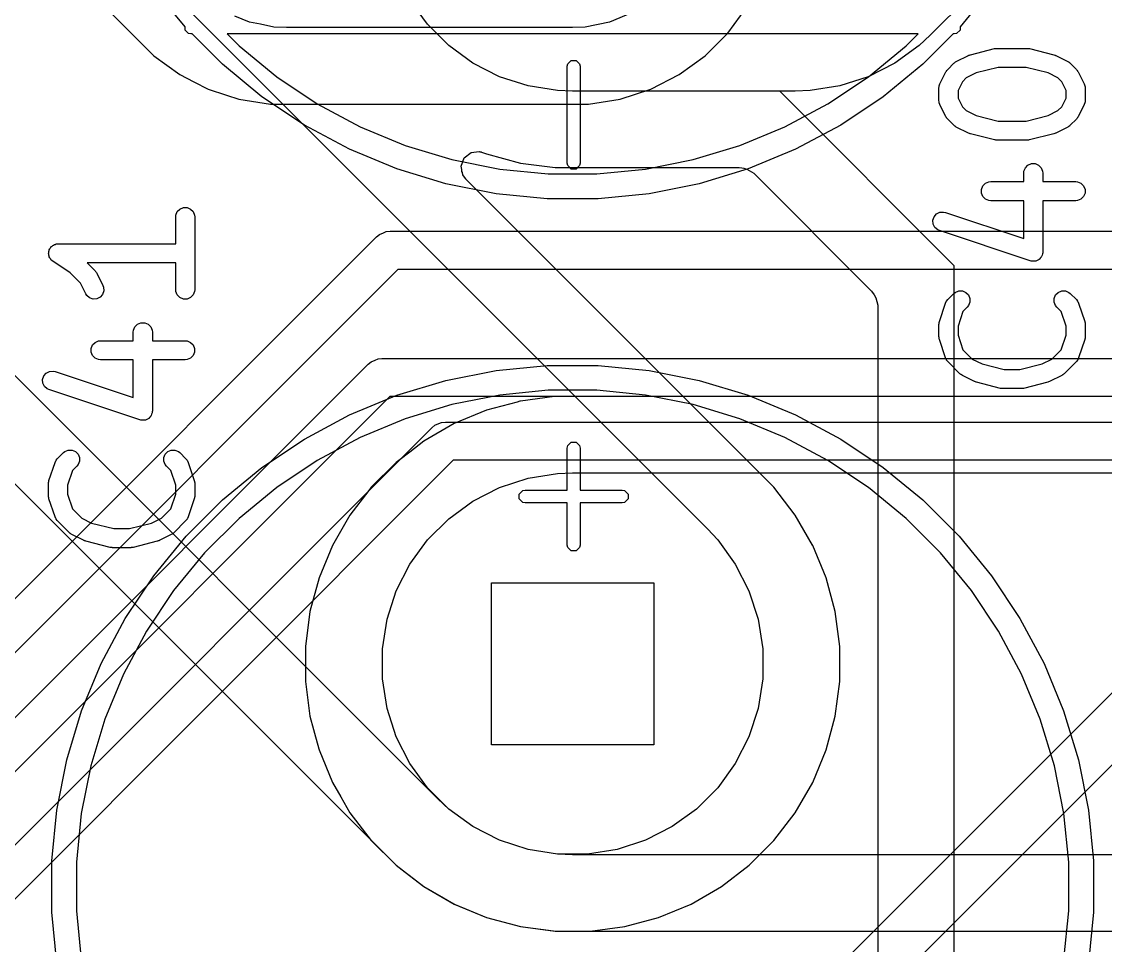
# Model space of a CAD drawing. Header units: inches. Extents: x 1.3 to 5.24, y -7.03 to -1.12.
# Drawn here: x 2.7035 to 3.0389, y -4.4079 to -4.1222 of the extents above; entities that cross this region are included whole.
import ezdxf

# ---------------------------------------------------------------- set-up
doc = ezdxf.new("R2010")
doc.units = ezdxf.units.IN
doc.header["$MEASUREMENT"] = 0
for name, color, linetype, true_color in [('B.Cu', 153, 'CONTINUOUS', 0x4d7fc4), ('B.Mask', 4, 'CONTINUOUS', 0x02ffee), ('F.Cu', 13, 'CONTINUOUS', 0xc83434), ('F.Mask', 201, 'CONTINUOUS', 0xd864ff), ('F.Silkscreen', 41, 'CONTINUOUS', 0xf2eda1), ('In1.Cu', 91, 'CONTINUOUS', 0x7fc87f), ('In2.Cu', 33, 'CONTINUOUS', 0xce7d2c)]:
    doc.layers.add(name, color=color, linetype=linetype, true_color=true_color)

msp = doc.modelspace()

# ---------------------------------------------------------------- linework, layer by layer
at = {"layer": 'B.Cu', "linetype": 'CONTINUOUS'}
for p, q in [((2.66847, -4.0568), (2.74438, -4.13271)), ((2.92208, -4.1257), (2.92791, -4.11767)), ((2.774, -4.12232), (2.7695, -4.12046)), ((2.89257, -4.11937), (2.88544, -4.12232)), ((2.77737, -4.12299), (2.774, -4.12232)), ((2.78157, -4.12383), (2.77737, -4.12299)), ((2.78543, -4.12402), (2.78157, -4.12383)), ((2.87402, -4.12402), (2.78543, -4.12402)), ((2.87787, -4.12383), (2.87402, -4.12402)), ((2.88544, -4.12232), (2.87787, -4.12383)), ((2.91507, -4.13271), (2.92208, -4.1257)), ((2.74438, -4.13271), (2.75241, -4.13854)), ((2.90704, -4.13854), (2.91507, -4.13271)), ((2.75241, -4.13854), (2.75674, -4.14075)), ((2.8982, -4.14304), (2.90704, -4.13854)), ((2.75674, -4.14075), (2.76124, -4.14304)), ((2.76124, -4.14304), (2.76125, -4.14304)), ((2.76125, -4.14304), (2.76687, -4.14487)), ((2.76687, -4.14487), (2.76687, -4.14487)), ((2.76687, -4.14487), (2.77068, -4.14611)), ((2.88877, -4.14611), (2.8982, -4.14304)), ((2.77068, -4.14611), (2.78047, -4.14766)), ((2.78047, -4.14766), (2.78047, -4.14766)), ((2.78047, -4.14766), (2.87897, -4.14766)), ((2.87897, -4.14766), (2.88877, -4.14611)), ((2.87897, -4.14766), (2.87897, -4.14766)), ((2.86843, -4.23819), (2.85785, -4.23958)), ((2.86851, -4.23818), (2.86843, -4.23819)), ((2.8686, -4.23817), (2.86851, -4.23818)), ((3.23377, -4.23817), (2.8686, -4.23817)), ((2.8686, -4.23817), (2.8686, -4.23817)), ((2.8686, -4.23817), (2.8686, -4.23817)), ((2.84738, -4.24239), (2.83736, -4.24654)), ((2.85687, -4.23985), (2.84738, -4.24239)), ((2.84738, -4.24239), (2.84738, -4.24239)), ((2.85771, -4.23962), (2.85687, -4.23985)), ((2.85687, -4.23985), (2.85687, -4.23985)), ((2.85778, -4.2396), (2.85771, -4.23962)), ((2.85785, -4.23958), (2.85778, -4.2396)), ((2.85785, -4.23958), (2.85785, -4.23958)), ((2.83736, -4.24654), (2.82797, -4.25196)), ((2.83736, -4.24654), (2.83736, -4.24654)), ((2.82797, -4.25196), (2.82359, -4.25532)), ((2.82797, -4.25196), (2.82797, -4.25196)), ((2.82359, -4.25532), (2.82019, -4.25793)), ((2.81937, -4.25856), (2.81171, -4.26622)), ((2.82019, -4.25793), (2.81937, -4.25856)), ((2.81937, -4.25856), (2.81937, -4.25856)), ((2.81937, -4.25856), (2.81937, -4.25856)), ((2.86023, -4.26344), (2.86938, -4.26199)), ((2.86938, -4.26199), (2.87402, -4.26181)), ((2.87402, -4.26181), (3.22835, -4.26181)), ((2.85142, -4.26631), (2.86023, -4.26344)), ((2.81091, -4.26727), (2.80511, -4.27482)), ((2.81171, -4.26622), (2.81091, -4.26727)), ((2.81171, -4.26622), (2.81171, -4.26622)), ((2.81171, -4.26622), (2.81171, -4.26622)), ((2.81171, -4.26622), (2.81171, -4.26622)), ((2.84316, -4.27051), (2.85142, -4.26631)), ((2.83566, -4.27596), (2.84316, -4.27051)), ((2.80511, -4.27482), (2.79969, -4.28421)), ((2.80511, -4.27482), (2.80511, -4.27482)), ((2.82911, -4.28251), (2.83566, -4.27596)), ((2.82366, -4.29001), (2.82911, -4.28251)), ((2.79969, -4.28421), (2.79554, -4.29423)), ((2.79969, -4.28421), (2.79969, -4.28421)), ((2.81946, -4.29827), (2.82366, -4.29001)), ((2.79554, -4.29423), (2.79273, -4.3047)), ((2.79554, -4.29423), (2.79554, -4.29423)), ((2.81659, -4.30708), (2.81946, -4.29827)), ((2.79273, -4.3047), (2.79132, -4.31545)), ((2.79273, -4.3047), (2.79273, -4.3047)), ((2.79273, -4.3047), (2.79273, -4.3047)), ((2.81514, -4.31623), (2.81659, -4.30708)), ((2.79132, -4.31545), (2.79132, -4.31545)), ((2.79132, -4.31545), (2.79132, -4.32629)), ((2.81514, -4.3255), (2.81514, -4.31623)), ((2.79132, -4.32629), (2.79132, -4.32629)), ((2.79132, -4.32629), (2.79273, -4.33703)), ((2.81659, -4.33465), (2.81514, -4.3255)), ((2.81946, -4.34347), (2.81659, -4.33465)), ((2.79273, -4.33703), (2.79273, -4.33703)), ((2.79273, -4.33703), (2.79385, -4.3412)), ((2.79385, -4.3412), (2.79415, -4.34233)), ((2.79415, -4.34233), (2.79544, -4.34714)), ((2.82366, -4.35172), (2.81946, -4.34347)), ((2.79544, -4.34714), (2.79554, -4.34751)), ((2.79554, -4.34751), (2.79554, -4.34751)), ((2.79554, -4.34751), (2.79969, -4.35752)), ((2.82911, -4.35922), (2.82366, -4.35172)), ((2.79969, -4.35752), (2.79969, -4.35752)), ((2.79969, -4.35752), (2.80227, -4.36199)), ((2.83566, -4.36577), (2.82911, -4.35922)), ((2.80227, -4.36199), (2.80227, -4.36199)), ((2.80227, -4.36199), (2.80228, -4.36201)), ((2.80228, -4.36201), (2.80511, -4.36691)), ((2.84316, -4.37122), (2.83566, -4.36577)), ((2.80511, -4.36691), (2.80511, -4.36691)), ((2.80511, -4.36691), (2.80511, -4.36691)), ((2.80511, -4.36691), (2.81171, -4.37551)), ((2.85142, -4.37543), (2.84316, -4.37122)), ((2.81171, -4.37551), (2.81171, -4.37551)), ((2.81171, -4.37551), (2.81937, -4.38317)), ((2.86023, -4.37829), (2.85142, -4.37543)), ((2.86938, -4.37974), (2.86023, -4.37829)), ((2.87402, -4.37992), (2.86938, -4.37974)), ((3.22835, -4.37992), (2.87402, -4.37992)), ((2.81937, -4.38317), (2.81937, -4.38317)), ((2.81937, -4.38317), (2.81937, -4.38317)), ((2.81937, -4.38317), (2.81937, -4.38317)), ((2.81937, -4.38317), (2.82221, -4.38535)), ((2.82221, -4.38535), (2.82341, -4.38627)), ((2.82341, -4.38627), (2.82797, -4.38977)), ((2.82797, -4.38977), (2.83401, -4.39326)), ((2.83401, -4.39326), (2.83526, -4.39398)), ((2.83526, -4.39398), (2.83723, -4.39512)), ((2.83723, -4.39512), (2.83729, -4.39516)), ((2.83729, -4.39516), (2.83735, -4.39519)), ((2.83735, -4.39519), (2.83736, -4.39519)), ((2.83736, -4.39519), (2.83736, -4.39519)), ((2.83736, -4.39519), (2.83736, -4.39519)), ((2.83736, -4.39519), (2.83736, -4.39519)), ((2.83736, -4.39519), (2.84738, -4.39934)), ((2.84738, -4.39934), (2.85785, -4.40215)), ((2.85785, -4.40215), (2.8686, -4.40356)), ((2.8686, -4.40356), (2.8686, -4.40356)), ((2.8686, -4.40356), (3.23377, -4.40356))]:
    msp.add_line(p, q, dxfattribs=at)
at = {"layer": 'B.Mask', "linetype": 'CONTINUOUS'}
for p, q in [((2.84892, -4.34596), (2.84892, -4.29577)), ((2.84892, -4.29577), (2.89911, -4.29577)), ((2.89911, -4.29577), (2.89911, -4.34596)), ((2.89911, -4.34596), (2.84892, -4.34596))]:
    msp.add_line(p, q, dxfattribs=at)
at = {"layer": 'F.Cu', "linetype": 'CONTINUOUS'}
for p, q in [((2.82911, -4.123), (2.82366, -4.1155)), ((2.75591, -4.11924), (2.91577, -4.27911)), ((2.83566, -4.12955), (2.82911, -4.123)), ((2.84316, -4.135), (2.83566, -4.12955)), ((2.85142, -4.13921), (2.84316, -4.135)), ((2.86023, -4.14207), (2.85142, -4.13921)), ((2.86938, -4.14352), (2.86023, -4.14207)), ((2.87402, -4.1437), (2.86938, -4.14352)), ((2.93814, -4.1437), (2.87402, -4.1437)), ((2.99213, -4.19769), (2.93814, -4.1437)), ((2.83948, -4.16685), (2.84044, -4.16428)), ((2.84044, -4.16428), (2.84264, -4.16263)), ((2.84264, -4.16263), (2.84513, -4.16238)), ((2.84513, -4.16238), (2.84533, -4.16241)), ((2.84533, -4.16241), (2.84564, -4.1625)), ((2.84564, -4.1625), (2.84574, -4.1625)), ((2.84574, -4.1625), (2.84585, -4.16256)), ((2.84585, -4.16256), (2.84641, -4.16272)), ((2.84641, -4.16272), (2.84679, -4.16288)), ((2.84679, -4.16288), (2.84738, -4.16312)), ((2.84738, -4.16312), (2.85785, -4.16593)), ((2.83971, -4.16793), (2.83948, -4.16685)), ((2.83975, -4.16855), (2.83971, -4.16793)), ((2.83991, -4.16885), (2.83975, -4.16855)), ((2.84006, -4.16954), (2.83991, -4.16885)), ((2.85785, -4.16593), (2.8686, -4.16734)), ((2.8686, -4.16734), (2.92562, -4.16734)), ((2.92562, -4.16734), (2.9264, -4.16745)), ((2.9264, -4.16745), (2.927, -4.16754)), ((2.927, -4.16754), (2.92799, -4.16783)), ((2.92799, -4.16783), (2.93007, -4.16906)), ((2.84023, -4.16985), (2.84006, -4.16954)), ((2.84095, -4.17085), (2.84023, -4.16985)), ((2.84102, -4.17089), (2.84095, -4.17085)), ((2.84106, -4.17096), (2.84102, -4.17089)), ((2.93632, -4.26622), (2.84106, -4.17096)), ((2.93007, -4.16906), (2.96656, -4.20556)), ((2.83226, -4.36262), (2.65509, -4.18546)), ((2.99213, -4.54724), (2.99213, -4.19769)), ((2.96656, -4.20556), (2.96739, -4.20667)), ((2.64261, -4.20641), (2.81937, -4.38317)), ((2.96739, -4.20667), (2.96789, -4.20758)), ((2.96789, -4.20758), (2.96848, -4.20992)), ((2.96848, -4.20992), (2.96848, -4.55266)), ((2.94292, -4.27482), (2.93632, -4.26622)), ((2.93632, -4.26622), (2.93632, -4.26622)), ((2.93632, -4.26622), (2.93632, -4.26622)), ((2.93632, -4.26622), (2.93632, -4.26622)), ((2.9483, -4.28414), (2.94292, -4.27482)), ((2.91577, -4.27911), (2.91892, -4.28251)), ((2.91892, -4.28251), (2.92437, -4.29001)), ((2.94833, -4.28419), (2.9483, -4.28414)), ((2.94834, -4.28421), (2.94833, -4.28419)), ((2.95249, -4.29423), (2.94834, -4.28421)), ((2.94834, -4.28421), (2.94834, -4.28421)), ((2.94834, -4.28421), (2.94834, -4.28421)), ((2.92437, -4.29001), (2.92858, -4.29827)), ((2.9553, -4.3047), (2.95249, -4.29423)), ((2.92858, -4.29827), (2.93144, -4.30708)), ((2.95671, -4.31545), (2.9553, -4.3047)), ((2.93144, -4.30708), (2.93289, -4.31623)), ((2.93289, -4.31623), (2.93289, -4.3255)), ((2.95671, -4.32629), (2.95671, -4.31545)), ((2.93289, -4.3255), (2.93144, -4.33465)), ((2.9553, -4.33703), (2.95671, -4.32629)), ((2.93144, -4.33465), (2.92858, -4.34347)), ((2.95249, -4.34751), (2.9553, -4.33703)), ((2.92858, -4.34347), (2.92437, -4.35172)), ((2.94834, -4.35752), (2.95249, -4.34751)), ((2.92437, -4.35172), (2.91892, -4.35922)), ((2.91892, -4.35922), (2.91237, -4.36577)), ((2.94292, -4.36691), (2.94834, -4.35752)), ((2.83566, -4.36577), (2.83226, -4.36262)), ((2.84316, -4.37122), (2.83566, -4.36577)), ((2.91237, -4.36577), (2.90487, -4.37122)), ((2.93632, -4.37551), (2.94292, -4.36691)), ((2.85142, -4.37543), (2.84316, -4.37122)), ((2.90487, -4.37122), (2.89662, -4.37543)), ((2.86023, -4.37829), (2.85142, -4.37543)), ((2.89662, -4.37543), (2.8878, -4.37829)), ((2.92866, -4.38317), (2.93632, -4.37551)), ((2.86938, -4.37974), (2.86023, -4.37829)), ((2.87865, -4.37974), (2.86938, -4.37974)), ((2.8878, -4.37829), (2.87865, -4.37974)), ((2.81937, -4.38317), (2.81937, -4.38317)), ((2.81937, -4.38317), (2.81937, -4.38317)), ((2.81937, -4.38317), (2.81937, -4.38317)), ((2.81937, -4.38317), (2.82491, -4.38742)), ((2.92006, -4.38977), (2.92866, -4.38317)), ((2.82491, -4.38742), (2.82797, -4.38977)), ((2.82797, -4.38977), (2.83736, -4.39519)), ((2.91067, -4.39519), (2.92006, -4.38977)), ((2.83736, -4.39519), (2.83743, -4.39523)), ((2.83743, -4.39523), (2.83743, -4.39523)), ((2.83743, -4.39523), (2.83745, -4.39525)), ((2.83745, -4.39525), (2.83766, -4.39532)), ((2.83766, -4.39532), (2.84738, -4.39934)), ((2.90065, -4.39934), (2.91067, -4.39519)), ((2.84738, -4.39934), (2.85785, -4.40215)), ((2.89018, -4.40215), (2.90065, -4.39934)), ((2.85785, -4.40215), (2.86811, -4.4035)), ((2.86811, -4.4035), (2.86811, -4.4035)), ((2.86811, -4.4035), (2.86811, -4.4035)), ((2.86811, -4.4035), (2.86859, -4.40356)), ((2.86859, -4.40356), (2.86859, -4.40356)), ((2.86859, -4.40356), (2.8686, -4.40356)), ((2.8686, -4.40356), (2.8686, -4.40356)), ((2.8686, -4.40356), (2.8686, -4.40356)), ((2.8686, -4.40356), (2.87944, -4.40356)), ((2.87944, -4.40356), (2.89018, -4.40215)), ((2.87944, -4.40356), (2.87944, -4.40356))]:
    msp.add_line(p, q, dxfattribs=at)
at = {"layer": 'F.Mask', "linetype": 'CONTINUOUS'}
for p, q in [((2.84892, -4.34596), (2.84892, -4.29577)), ((2.84892, -4.29577), (2.89911, -4.29577)), ((2.89911, -4.29577), (2.89911, -4.34596)), ((2.89911, -4.34596), (2.84892, -4.34596))]:
    msp.add_line(p, q, dxfattribs=at)
at = {"layer": 'F.Silkscreen', "linetype": 'CONTINUOUS'}
for p, q in [((2.75409, -4.12375), (2.74436, -4.1119)), ((3.00367, -4.1119), (2.99394, -4.12375)), ((2.75409, -4.12477), (2.75409, -4.12375)), ((2.75515, -4.12583), (2.75409, -4.12477)), ((2.99394, -4.12477), (2.99288, -4.12583)), ((2.99394, -4.12375), (2.99394, -4.12477)), ((2.75591, -4.12598), (2.75515, -4.12583)), ((2.75625, -4.12598), (2.75591, -4.12598)), ((2.76561, -4.13535), (2.75625, -4.12598)), ((2.76711, -4.12598), (2.77078, -4.12965)), ((2.98092, -4.12598), (2.76711, -4.12598)), ((2.97725, -4.12965), (2.98092, -4.12598)), ((2.99178, -4.12598), (2.98242, -4.13535)), ((2.99213, -4.12598), (2.99178, -4.12598)), ((2.99288, -4.12583), (2.99213, -4.12598)), ((2.77078, -4.12965), (2.78244, -4.13922)), ((2.96559, -4.13922), (2.97725, -4.12965)), ((2.99713, -4.1324), (3.00463, -4.13052)), ((3.00463, -4.13052), (3.00473, -4.13051)), ((3.00473, -4.13051), (3.00477, -4.13049)), ((3.00477, -4.13049), (3.00499, -4.13047)), ((3.00499, -4.13047), (3.0052, -4.13044)), ((3.0052, -4.13044), (3.00524, -4.13045)), ((3.00524, -4.13045), (3.00535, -4.13044)), ((3.00535, -4.13044), (3.01472, -4.13044)), ((3.01472, -4.13044), (3.01482, -4.13045)), ((3.01482, -4.13045), (3.01486, -4.13044)), ((3.01486, -4.13044), (3.01508, -4.13047)), ((3.01508, -4.13047), (3.0153, -4.13049)), ((3.0153, -4.13049), (3.01534, -4.13051)), ((3.01534, -4.13051), (3.01544, -4.13052)), ((3.01544, -4.13052), (3.02293, -4.1324)), ((2.77786, -4.1454), (2.76561, -4.13535)), ((2.87238, -4.13598), (2.87253, -4.13523)), ((2.87253, -4.13523), (2.8736, -4.13416)), ((2.8736, -4.13416), (2.87511, -4.13416)), ((2.87511, -4.13416), (2.87617, -4.13523)), ((2.87617, -4.13523), (2.87632, -4.13598)), ((2.98242, -4.13535), (2.97017, -4.1454)), ((2.99013, -4.13693), (2.99201, -4.13505)), ((2.99201, -4.13505), (2.99224, -4.13487)), ((2.99224, -4.13487), (2.99229, -4.13481)), ((2.99229, -4.13481), (2.99238, -4.13475)), ((2.99238, -4.13475), (2.99246, -4.13468)), ((2.99246, -4.13468), (2.99253, -4.13465)), ((2.99253, -4.13465), (2.99278, -4.1345)), ((2.99278, -4.1345), (2.99653, -4.13262)), ((2.99653, -4.13262), (2.99657, -4.13261)), ((2.99657, -4.13261), (2.99659, -4.13259)), ((2.99659, -4.13259), (2.99683, -4.13251)), ((2.99683, -4.13251), (2.99707, -4.13242)), ((2.99707, -4.13242), (2.99709, -4.13241)), ((2.99709, -4.13241), (2.99713, -4.1324)), ((3.02293, -4.1324), (3.02298, -4.13241)), ((3.02298, -4.13241), (3.023, -4.13242)), ((3.023, -4.13242), (3.02324, -4.13251)), ((3.02324, -4.13251), (3.02348, -4.13259)), ((3.02348, -4.13259), (3.0235, -4.13261)), ((3.0235, -4.13261), (3.02354, -4.13262)), ((3.02354, -4.13262), (3.02729, -4.1345)), ((3.02729, -4.1345), (3.02754, -4.13465)), ((3.02754, -4.13465), (3.02761, -4.13468)), ((3.02761, -4.13468), (3.02769, -4.13475)), ((3.02769, -4.13475), (3.02778, -4.13481)), ((3.02778, -4.13481), (3.02783, -4.13487)), ((3.02783, -4.13487), (3.02806, -4.13505)), ((3.02806, -4.13505), (3.02993, -4.13693)), ((2.87238, -4.16598), (2.87238, -4.13598)), ((2.87632, -4.13598), (2.87632, -4.16598)), ((2.98771, -4.14144), (2.98958, -4.13769)), ((2.98958, -4.13769), (2.98974, -4.13745)), ((2.98974, -4.13745), (2.98977, -4.13737)), ((2.98977, -4.13737), (2.98983, -4.13729)), ((2.98983, -4.13729), (2.98989, -4.1372)), ((2.98989, -4.1372), (2.98995, -4.13715)), ((2.98995, -4.13715), (2.99013, -4.13693)), ((2.99888, -4.13805), (2.99585, -4.13957)), ((3.00571, -4.13634), (2.99888, -4.13805)), ((3.01436, -4.13634), (3.00571, -4.13634)), ((3.02119, -4.13805), (3.01436, -4.13634)), ((3.02422, -4.13957), (3.02119, -4.13805)), ((3.02993, -4.13693), (3.03012, -4.13715)), ((3.03012, -4.13715), (3.03018, -4.1372)), ((3.03018, -4.1372), (3.03023, -4.13729)), ((3.03023, -4.13729), (3.0303, -4.13737)), ((3.0303, -4.13737), (3.03033, -4.13745)), ((3.03033, -4.13745), (3.03048, -4.13769)), ((3.03048, -4.13769), (3.03236, -4.14144)), ((2.78244, -4.13922), (2.79498, -4.14761)), ((2.95305, -4.14761), (2.96559, -4.13922)), ((2.98745, -4.14219), (2.98749, -4.14209)), ((2.98749, -4.14209), (2.9875, -4.14198)), ((2.9875, -4.14198), (2.98771, -4.14144)), ((2.99465, -4.14076), (2.9933, -4.14346)), ((2.99585, -4.13957), (2.99465, -4.14076)), ((3.02542, -4.14076), (3.02422, -4.13957)), ((3.02676, -4.14346), (3.02542, -4.14076)), ((3.03236, -4.14144), (3.03257, -4.14198)), ((3.03257, -4.14198), (3.03257, -4.14209)), ((3.03257, -4.14209), (3.03261, -4.14219)), ((2.79103, -4.1542), (2.77786, -4.1454)), ((2.97017, -4.1454), (2.957, -4.1542)), ((2.98739, -4.14276), (2.98745, -4.14219)), ((2.98739, -4.14651), (2.98739, -4.14276)), ((2.9933, -4.14346), (2.9933, -4.14582)), ((3.02676, -4.14582), (3.02676, -4.14346)), ((3.03261, -4.14219), (3.03267, -4.14276)), ((3.03267, -4.14276), (3.03267, -4.14651)), ((2.79498, -4.14761), (2.80829, -4.15472)), ((2.93974, -4.15472), (2.95305, -4.14761)), ((2.98745, -4.14709), (2.98739, -4.14651)), ((2.98749, -4.14719), (2.98745, -4.14709)), ((2.9875, -4.14729), (2.98749, -4.14719)), ((2.98771, -4.14783), (2.9875, -4.14729)), ((2.98958, -4.15158), (2.98771, -4.14783)), ((2.9933, -4.14582), (2.99465, -4.14851)), ((2.99465, -4.14851), (2.99585, -4.14971)), ((3.02422, -4.14971), (3.02542, -4.14851)), ((3.02542, -4.14851), (3.02676, -4.14582)), ((3.03236, -4.14783), (3.03048, -4.15158)), ((3.03257, -4.14729), (3.03236, -4.14783)), ((3.03261, -4.14709), (3.03257, -4.14719)), ((3.03257, -4.14719), (3.03257, -4.14729)), ((3.03267, -4.14651), (3.03261, -4.14709)), ((2.98974, -4.15183), (2.98958, -4.15158)), ((2.98977, -4.1519), (2.98974, -4.15183)), ((2.98983, -4.15198), (2.98977, -4.1519)), ((2.98989, -4.15207), (2.98983, -4.15198)), ((2.98995, -4.15212), (2.98989, -4.15207)), ((2.99013, -4.15235), (2.98995, -4.15212)), ((2.99585, -4.14971), (2.99888, -4.15123)), ((2.99888, -4.15123), (3.00571, -4.15293)), ((3.01436, -4.15293), (3.02119, -4.15123)), ((3.02119, -4.15123), (3.02422, -4.14971)), ((3.03012, -4.15212), (3.02993, -4.15235)), ((3.03018, -4.15207), (3.03012, -4.15212)), ((3.03023, -4.15198), (3.03018, -4.15207)), ((3.0303, -4.1519), (3.03023, -4.15198)), ((3.03033, -4.15183), (3.0303, -4.1519)), ((3.03048, -4.15158), (3.03033, -4.15183)), ((2.805, -4.16167), (2.79103, -4.1542)), ((2.80829, -4.15472), (2.82223, -4.16049)), ((2.92581, -4.16049), (2.93974, -4.15472)), ((2.957, -4.1542), (2.94303, -4.16167)), ((2.99201, -4.15423), (2.99013, -4.15235)), ((2.99224, -4.15441), (2.99201, -4.15423)), ((2.99229, -4.15447), (2.99224, -4.15441)), ((2.99238, -4.15453), (2.99229, -4.15447)), ((2.99246, -4.15459), (2.99238, -4.15453)), ((2.99253, -4.15462), (2.99246, -4.15459)), ((2.99278, -4.15478), (2.99253, -4.15462)), ((2.99653, -4.15665), (2.99278, -4.15478)), ((3.00571, -4.15293), (3.01436, -4.15293)), ((3.02729, -4.15478), (3.02354, -4.15665)), ((3.02754, -4.15462), (3.02729, -4.15478)), ((3.02761, -4.15459), (3.02754, -4.15462)), ((3.02769, -4.15453), (3.02761, -4.15459)), ((3.02778, -4.15447), (3.02769, -4.15453)), ((3.02783, -4.15441), (3.02778, -4.15447)), ((3.02806, -4.15423), (3.02783, -4.15441)), ((3.02993, -4.15235), (3.02806, -4.15423)), ((2.99657, -4.15667), (2.99653, -4.15665)), ((2.99659, -4.15668), (2.99657, -4.15667)), ((2.99683, -4.15677), (2.99659, -4.15668)), ((2.99707, -4.15686), (2.99683, -4.15677)), ((2.99709, -4.15686), (2.99707, -4.15686)), ((2.99713, -4.15688), (2.99709, -4.15686)), ((3.00463, -4.15875), (2.99713, -4.15688)), ((3.00473, -4.15877), (3.00463, -4.15875)), ((3.00477, -4.15878), (3.00473, -4.15877)), ((3.00499, -4.1588), (3.00477, -4.15878)), ((3.0052, -4.15884), (3.00499, -4.1588)), ((3.00524, -4.15883), (3.0052, -4.15884)), ((3.00535, -4.15884), (3.00524, -4.15883)), ((3.01472, -4.15884), (3.00535, -4.15884)), ((3.01482, -4.15883), (3.01472, -4.15884)), ((3.01486, -4.15884), (3.01482, -4.15883)), ((3.01508, -4.1588), (3.01486, -4.15884)), ((3.0153, -4.15878), (3.01508, -4.1588)), ((3.01534, -4.15877), (3.0153, -4.15878)), ((3.01544, -4.15875), (3.01534, -4.15877)), ((3.02293, -4.15688), (3.01544, -4.15875)), ((3.02298, -4.15686), (3.02293, -4.15688)), ((3.023, -4.15686), (3.02298, -4.15686)), ((3.02324, -4.15677), (3.023, -4.15686)), ((3.02348, -4.15668), (3.02324, -4.15677)), ((3.0235, -4.15667), (3.02348, -4.15668)), ((3.02354, -4.15665), (3.0235, -4.15667)), ((2.81964, -4.16773), (2.805, -4.16167)), ((2.82223, -4.16049), (2.83666, -4.16487)), ((2.91137, -4.16487), (2.92581, -4.16049)), ((2.94303, -4.16167), (2.9284, -4.16773)), ((2.83666, -4.16487), (2.85146, -4.16781)), ((2.89657, -4.16781), (2.91137, -4.16487)), ((2.83479, -4.17233), (2.81964, -4.16773)), ((2.85146, -4.16781), (2.86647, -4.16929)), ((2.87253, -4.16673), (2.87238, -4.16598)), ((2.8736, -4.16779), (2.87253, -4.16673)), ((2.87511, -4.16779), (2.8736, -4.16779)), ((2.87617, -4.16673), (2.87511, -4.16779)), ((2.87632, -4.16598), (2.87617, -4.16673)), ((2.88156, -4.16929), (2.89657, -4.16781)), ((2.9284, -4.16773), (2.91324, -4.17233)), ((3.01364, -4.16901), (3.0137, -4.16843)), ((3.0137, -4.16843), (3.01414, -4.16737)), ((3.01414, -4.16737), (3.01495, -4.16655)), ((3.01495, -4.16655), (3.01602, -4.16611)), ((3.01602, -4.16611), (3.01717, -4.16611)), ((3.01717, -4.16611), (3.01823, -4.16655)), ((3.01823, -4.16655), (3.01905, -4.16737)), ((3.01905, -4.16737), (3.01949, -4.16843)), ((3.01949, -4.16843), (3.01955, -4.16901)), ((2.86647, -4.16929), (2.88156, -4.16929)), ((3.00102, -4.17299), (3.00183, -4.17218)), ((3.00183, -4.17218), (3.00289, -4.17174)), ((3.00289, -4.17174), (3.00347, -4.17168)), ((3.00347, -4.17168), (3.01364, -4.17168)), ((3.01364, -4.17168), (3.01364, -4.16901)), ((3.01955, -4.16901), (3.01955, -4.17168)), ((3.01955, -4.17168), (3.02972, -4.17168)), ((3.02972, -4.17168), (3.03029, -4.17174)), ((3.03029, -4.17174), (3.03136, -4.17218)), ((3.03136, -4.17218), (3.03217, -4.17299)), ((2.85033, -4.17542), (2.83479, -4.17233)), ((2.8661, -4.17697), (2.85033, -4.17542)), ((2.8977, -4.17542), (2.88194, -4.17697)), ((2.91324, -4.17233), (2.8977, -4.17542)), ((3.00057, -4.17406), (3.00102, -4.17299)), ((3.00057, -4.17521), (3.00057, -4.17406)), ((3.00102, -4.17627), (3.00057, -4.17521)), ((3.03217, -4.17299), (3.03261, -4.17406)), ((3.03261, -4.17521), (3.03217, -4.17627)), ((3.03261, -4.17406), (3.03261, -4.17521)), ((2.88194, -4.17697), (2.8661, -4.17697)), ((3.00183, -4.17709), (3.00102, -4.17627)), ((3.00289, -4.17753), (3.00183, -4.17709)), ((3.00347, -4.17759), (3.00289, -4.17753)), ((3.01364, -4.17759), (3.00347, -4.17759)), ((3.01364, -4.18929), (3.01364, -4.17759)), ((3.02972, -4.17759), (3.01955, -4.17759)), ((3.01955, -4.17759), (3.01955, -4.19338)), ((3.03029, -4.17753), (3.02972, -4.17759)), ((3.03136, -4.17709), (3.03029, -4.17753)), ((3.03217, -4.17627), (3.03136, -4.17709)), ((2.75117, -4.1826), (2.75123, -4.18203)), ((2.75123, -4.18203), (2.75167, -4.18096)), ((2.75167, -4.18096), (2.75249, -4.18015)), ((2.75249, -4.18015), (2.75355, -4.17971)), ((2.75355, -4.17971), (2.7547, -4.17971)), ((2.7547, -4.17971), (2.75577, -4.18015)), ((2.75577, -4.18015), (2.75658, -4.18096)), ((2.75658, -4.18096), (2.75702, -4.18203)), ((2.75702, -4.18203), (2.75708, -4.1826)), ((2.98591, -4.18255), (2.98666, -4.18168)), ((2.98666, -4.18168), (2.98769, -4.18116)), ((2.98769, -4.18116), (2.98884, -4.18108)), ((2.98884, -4.18108), (2.98941, -4.18121)), ((2.98941, -4.18121), (3.01364, -4.18929)), ((2.75117, -4.1909), (2.75117, -4.1826)), ((2.75708, -4.1826), (2.75708, -4.2051)), ((2.98554, -4.18364), (2.98591, -4.18255)), ((2.98562, -4.18479), (2.98554, -4.18364)), ((2.98614, -4.18582), (2.98562, -4.18479)), ((2.98701, -4.18657), (2.98614, -4.18582)), ((2.98754, -4.18681), (2.98701, -4.18657)), ((3.01566, -4.19618), (2.98754, -4.18681)), ((2.71219, -4.19248), (2.7123, -4.19221)), ((2.7123, -4.19221), (2.71251, -4.19201)), ((2.71251, -4.19201), (2.71267, -4.19177)), ((2.71267, -4.19177), (2.71291, -4.1916)), ((2.71291, -4.1916), (2.71312, -4.1914)), ((2.71312, -4.1914), (2.71338, -4.19128)), ((2.71338, -4.19128), (2.71362, -4.19112)), ((2.71362, -4.19112), (2.71391, -4.19107)), ((2.71391, -4.19107), (2.71418, -4.19095)), ((2.71418, -4.19095), (2.71475, -4.1909)), ((2.71475, -4.1909), (2.71475, -4.1909)), ((2.71475, -4.1909), (2.71475, -4.1909)), ((2.71475, -4.1909), (2.71476, -4.1909)), ((2.71476, -4.1909), (2.75117, -4.1909)), ((2.7118, -4.19385), (2.71186, -4.19357)), ((2.71186, -4.19414), (2.7118, -4.19385)), ((2.71186, -4.19327), (2.71197, -4.19301)), ((2.71186, -4.19357), (2.71186, -4.19327)), ((2.71186, -4.19443), (2.71186, -4.19414)), ((2.71197, -4.1947), (2.71186, -4.19443)), ((2.71197, -4.19301), (2.71203, -4.19272)), ((2.71203, -4.19498), (2.71197, -4.1947)), ((2.71203, -4.19272), (2.71219, -4.19248)), ((2.71219, -4.19522), (2.71203, -4.19498)), ((2.7123, -4.19549), (2.71219, -4.19522)), ((2.71251, -4.1957), (2.7123, -4.19549)), ((2.71267, -4.19594), (2.71251, -4.1957)), ((3.01831, -4.19576), (3.01823, -4.19584)), ((3.0184, -4.19571), (3.01831, -4.19576)), ((3.01871, -4.19536), (3.0184, -4.19571)), ((3.01905, -4.19502), (3.01871, -4.19536)), ((3.01909, -4.19492), (3.01905, -4.19502)), ((3.01916, -4.19484), (3.01909, -4.19492)), ((3.01931, -4.1944), (3.01916, -4.19484)), ((3.01949, -4.19396), (3.01931, -4.1944)), ((3.0195, -4.19381), (3.01949, -4.19396)), ((3.01952, -4.19375), (3.0195, -4.19381)), ((3.01955, -4.19338), (3.01952, -4.19367)), ((3.01952, -4.19367), (3.01952, -4.19375)), ((2.71311, -4.1963), (2.71267, -4.19594)), ((2.71312, -4.19631), (2.71311, -4.1963)), ((2.7185, -4.19989), (2.71312, -4.19631)), ((2.71312, -4.19631), (2.71312, -4.19631)), ((2.71312, -4.19631), (2.71312, -4.19631)), ((2.75117, -4.1968), (2.72376, -4.1968)), ((2.72376, -4.1968), (2.72622, -4.19926)), ((2.75117, -4.2051), (2.75117, -4.1968)), ((3.01595, -4.19625), (3.01566, -4.19618)), ((3.01602, -4.19628), (3.01595, -4.19625)), ((3.01608, -4.19628), (3.01602, -4.19628)), ((3.01622, -4.19631), (3.01608, -4.19628)), ((3.0167, -4.19628), (3.01622, -4.19631)), ((3.01717, -4.19628), (3.0167, -4.19628)), ((3.01727, -4.19624), (3.01717, -4.19628)), ((3.01737, -4.19623), (3.01727, -4.19624)), ((3.0178, -4.19602), (3.01737, -4.19623)), ((3.01823, -4.19584), (3.0178, -4.19602)), ((2.7217, -4.2031), (2.7185, -4.19989)), ((2.72622, -4.19926), (2.7264, -4.19949)), ((2.7264, -4.19949), (2.72646, -4.19954)), ((2.72646, -4.19954), (2.72652, -4.19963)), ((2.72652, -4.19963), (2.72659, -4.19971)), ((2.72659, -4.19971), (2.72662, -4.19978)), ((2.72662, -4.19978), (2.72677, -4.20003)), ((2.72677, -4.20003), (2.72865, -4.20378)), ((2.72336, -4.20642), (2.7217, -4.2031)), ((2.72893, -4.20547), (2.72857, -4.20656)), ((2.72865, -4.20378), (2.72885, -4.20432)), ((2.72885, -4.20432), (2.72893, -4.20547)), ((2.75123, -4.20568), (2.75117, -4.2051)), ((2.75167, -4.20674), (2.75123, -4.20568)), ((2.75702, -4.20568), (2.75658, -4.20674)), ((2.75708, -4.2051), (2.75702, -4.20568)), ((2.99246, -4.20593), (2.99352, -4.20548)), ((2.99352, -4.20548), (2.99467, -4.20548)), ((2.99467, -4.20548), (2.99574, -4.20593)), ((3.02433, -4.20593), (3.02539, -4.20548)), ((3.02539, -4.20548), (3.02654, -4.20548)), ((3.02654, -4.20548), (3.02761, -4.20593)), ((2.72367, -4.20691), (2.72336, -4.20642)), ((2.72454, -4.20766), (2.72367, -4.20691)), ((2.72564, -4.20803), (2.72454, -4.20766)), ((2.72679, -4.20795), (2.72564, -4.20803)), ((2.72782, -4.20743), (2.72679, -4.20795)), ((2.72857, -4.20656), (2.72782, -4.20743)), ((2.75249, -4.20755), (2.75167, -4.20674)), ((2.75355, -4.208), (2.75249, -4.20755)), ((2.7547, -4.208), (2.75355, -4.208)), ((2.75577, -4.20755), (2.7547, -4.208)), ((2.75658, -4.20674), (2.75577, -4.20755)), ((2.98942, -4.20932), (2.98966, -4.20879)), ((2.98966, -4.20879), (2.98973, -4.20871)), ((2.98973, -4.20871), (2.98977, -4.20861)), ((2.98977, -4.20861), (2.99013, -4.20817)), ((2.99013, -4.20817), (2.99201, -4.20629)), ((2.99201, -4.20629), (2.99246, -4.20593)), ((2.99574, -4.20593), (2.99655, -4.20674)), ((2.99655, -4.20674), (2.99699, -4.2078)), ((2.99699, -4.20896), (2.99655, -4.21002)), ((2.99699, -4.2078), (2.99699, -4.20896)), ((3.02307, -4.2078), (3.02351, -4.20674)), ((3.02307, -4.20896), (3.02307, -4.2078)), ((3.02351, -4.21002), (3.02307, -4.20896)), ((3.02351, -4.20674), (3.02433, -4.20593)), ((3.02761, -4.20593), (3.02806, -4.20629)), ((3.02806, -4.20629), (3.02993, -4.20817)), ((3.02993, -4.20817), (3.0303, -4.20861)), ((3.0303, -4.20861), (3.03034, -4.20871)), ((3.03034, -4.20871), (3.03041, -4.20879)), ((3.03041, -4.20879), (3.03064, -4.20932)), ((2.98755, -4.21495), (2.98942, -4.20932)), ((2.9948, -4.21185), (2.9933, -4.21636)), ((2.99618, -4.21047), (2.9948, -4.21185)), ((2.99655, -4.21002), (2.99618, -4.21047)), ((3.02388, -4.21047), (3.02351, -4.21002)), ((3.02526, -4.21185), (3.02388, -4.21047)), ((3.02676, -4.21636), (3.02526, -4.21185)), ((3.03064, -4.20932), (3.03252, -4.21495)), ((2.73855, -4.21658), (2.73936, -4.21577)), ((2.73936, -4.21577), (2.74043, -4.21533)), ((2.74043, -4.21533), (2.74158, -4.21533)), ((2.74158, -4.21533), (2.74264, -4.21577)), ((2.74264, -4.21577), (2.74346, -4.21658)), ((2.98739, -4.21588), (2.98742, -4.21559)), ((2.98739, -4.21963), (2.98739, -4.21588)), ((2.98742, -4.21551), (2.98744, -4.21541)), ((2.98742, -4.21559), (2.98742, -4.21551)), ((2.98744, -4.21541), (2.98745, -4.2153)), ((2.98745, -4.2153), (2.98748, -4.21523)), ((2.98748, -4.21523), (2.98755, -4.21495)), ((3.03252, -4.21495), (3.03258, -4.21523)), ((3.03258, -4.21523), (3.03261, -4.2153)), ((3.03261, -4.2153), (3.03262, -4.21541)), ((3.03262, -4.21541), (3.03265, -4.21551)), ((3.03265, -4.21551), (3.03264, -4.21559)), ((3.03264, -4.21559), (3.03267, -4.21588)), ((3.03267, -4.21588), (3.03267, -4.21963)), ((2.73805, -4.21822), (2.73811, -4.21765)), ((2.73805, -4.22089), (2.73805, -4.21822)), ((2.73811, -4.21765), (2.73855, -4.21658)), ((2.74346, -4.21658), (2.7439, -4.21765)), ((2.7439, -4.21765), (2.74396, -4.21822)), ((2.74396, -4.21822), (2.74396, -4.22089)), ((2.9933, -4.21636), (2.9933, -4.21915)), ((2.9933, -4.21915), (2.9948, -4.22366)), ((3.02526, -4.22366), (3.02676, -4.21915)), ((3.02676, -4.21915), (3.02676, -4.21636)), ((2.72498, -4.22327), (2.72542, -4.22221)), ((2.72542, -4.22221), (2.72624, -4.22139)), ((2.72624, -4.22139), (2.7273, -4.22095)), ((2.7273, -4.22095), (2.72788, -4.22089)), ((2.72788, -4.22089), (2.73805, -4.22089)), ((2.74396, -4.22089), (2.75413, -4.22089)), ((2.75413, -4.22089), (2.7547, -4.22095)), ((2.7547, -4.22095), (2.75577, -4.22139)), ((2.75577, -4.22139), (2.75658, -4.22221)), ((2.75658, -4.22221), (2.75702, -4.22327)), ((2.98742, -4.21992), (2.98739, -4.21963)), ((2.98742, -4.22), (2.98742, -4.21992)), ((2.98744, -4.2201), (2.98742, -4.22)), ((2.98745, -4.2202), (2.98744, -4.2201)), ((2.98748, -4.22028), (2.98745, -4.2202)), ((2.98755, -4.22056), (2.98748, -4.22028)), ((2.98942, -4.22619), (2.98755, -4.22056)), ((3.03252, -4.22056), (3.03064, -4.22619)), ((3.03258, -4.22028), (3.03252, -4.22056)), ((3.03261, -4.2202), (3.03258, -4.22028)), ((3.03262, -4.2201), (3.03261, -4.2202)), ((3.03265, -4.22), (3.03262, -4.2201)), ((3.03267, -4.21963), (3.03264, -4.21992)), ((3.03264, -4.21992), (3.03265, -4.22)), ((2.72498, -4.22442), (2.72498, -4.22327)), ((2.72542, -4.22549), (2.72498, -4.22442)), ((2.72624, -4.2263), (2.72542, -4.22549)), ((2.75658, -4.22549), (2.75577, -4.2263)), ((2.75702, -4.22442), (2.75658, -4.22549)), ((2.75702, -4.22327), (2.75702, -4.22442)), ((2.9948, -4.22366), (2.99772, -4.22658)), ((3.02234, -4.22658), (3.02526, -4.22366)), ((2.7273, -4.22674), (2.72624, -4.2263)), ((2.72788, -4.2268), (2.7273, -4.22674)), ((2.73805, -4.2268), (2.72788, -4.2268)), ((2.73805, -4.2385), (2.73805, -4.2268)), ((2.75413, -4.2268), (2.74396, -4.2268)), ((2.74396, -4.2268), (2.74396, -4.24259)), ((2.7547, -4.22674), (2.75413, -4.2268)), ((2.75577, -4.2263), (2.7547, -4.22674)), ((2.85033, -4.23009), (2.8661, -4.22854)), ((2.8661, -4.22854), (2.88194, -4.22854)), ((2.88194, -4.22854), (2.8977, -4.23009)), ((2.98966, -4.22672), (2.98942, -4.22619)), ((2.98973, -4.2268), (2.98966, -4.22672)), ((2.98977, -4.22689), (2.98973, -4.2268)), ((2.99013, -4.22734), (2.98977, -4.22689)), ((2.99388, -4.23109), (2.99013, -4.22734)), ((2.99772, -4.22658), (3.00075, -4.22809)), ((3.00075, -4.22809), (3.00758, -4.2298)), ((3.01248, -4.2298), (3.01931, -4.22809)), ((3.01931, -4.22809), (3.02234, -4.22658)), ((3.02993, -4.22734), (3.02618, -4.23109)), ((3.0303, -4.22689), (3.02993, -4.22734)), ((3.03034, -4.2268), (3.0303, -4.22689)), ((3.03041, -4.22672), (3.03034, -4.2268)), ((3.03064, -4.22619), (3.03041, -4.22672)), ((2.70995, -4.23285), (2.71032, -4.23176)), ((2.71032, -4.23176), (2.71107, -4.23089)), ((2.71107, -4.23089), (2.7121, -4.23037)), ((2.7121, -4.23037), (2.71325, -4.23029)), ((2.71325, -4.23029), (2.71382, -4.23042)), ((2.71382, -4.23042), (2.73805, -4.2385)), ((2.83479, -4.23318), (2.85033, -4.23009)), ((2.8977, -4.23009), (2.91324, -4.23318)), ((2.99411, -4.23128), (2.99388, -4.23109)), ((2.99416, -4.23134), (2.99411, -4.23128)), ((2.99425, -4.23139), (2.99416, -4.23134)), ((2.99433, -4.23146), (2.99425, -4.23139)), ((2.9944, -4.23149), (2.99433, -4.23146)), ((2.99465, -4.23164), (2.9944, -4.23149)), ((2.9984, -4.23352), (2.99465, -4.23164)), ((3.00758, -4.2298), (3.01248, -4.2298)), ((3.02541, -4.23164), (3.02166, -4.23352)), ((3.02566, -4.23149), (3.02541, -4.23164)), ((3.02573, -4.23146), (3.02566, -4.23149)), ((3.02581, -4.23139), (3.02573, -4.23146)), ((3.0259, -4.23134), (3.02581, -4.23139)), ((3.02595, -4.23128), (3.0259, -4.23134)), ((3.02618, -4.23109), (3.02595, -4.23128)), ((2.71003, -4.234), (2.70995, -4.23285)), ((2.71055, -4.23503), (2.71003, -4.234)), ((2.71142, -4.23579), (2.71055, -4.23503)), ((2.71195, -4.23602), (2.71142, -4.23579)), ((2.74007, -4.2454), (2.71195, -4.23602)), ((2.81964, -4.23778), (2.83479, -4.23318)), ((2.91324, -4.23318), (2.9284, -4.23778)), ((2.99844, -4.23353), (2.9984, -4.23352)), ((2.99846, -4.23355), (2.99844, -4.23353)), ((2.9987, -4.23363), (2.99846, -4.23355)), ((2.99894, -4.23373), (2.9987, -4.23363)), ((2.99896, -4.23373), (2.99894, -4.23373)), ((2.999, -4.23374), (2.99896, -4.23373)), ((3.0065, -4.23562), (2.999, -4.23374)), ((3.0066, -4.23563), (3.0065, -4.23562)), ((3.00664, -4.23565), (3.0066, -4.23563)), ((3.00686, -4.23567), (3.00664, -4.23565)), ((3.00708, -4.2357), (3.00686, -4.23567)), ((3.00712, -4.23569), (3.00708, -4.2357)), ((3.00722, -4.2357), (3.00712, -4.23569)), ((3.01284, -4.2357), (3.00722, -4.2357)), ((3.01294, -4.23569), (3.01284, -4.2357)), ((3.01299, -4.2357), (3.01294, -4.23569)), ((3.0132, -4.23567), (3.01299, -4.2357)), ((3.01342, -4.23565), (3.0132, -4.23567)), ((3.01346, -4.23563), (3.01342, -4.23565)), ((3.01356, -4.23562), (3.01346, -4.23563)), ((3.02106, -4.23374), (3.01356, -4.23562)), ((3.0211, -4.23373), (3.02106, -4.23374)), ((3.02112, -4.23373), (3.0211, -4.23373)), ((3.02136, -4.23363), (3.02112, -4.23373)), ((3.0216, -4.23355), (3.02136, -4.23363)), ((3.02162, -4.23353), (3.0216, -4.23355)), ((3.02166, -4.23352), (3.02162, -4.23353)), ((2.805, -4.24384), (2.81964, -4.23778)), ((2.85146, -4.2377), (2.83666, -4.24064)), ((2.86647, -4.23622), (2.85146, -4.2377)), ((2.88156, -4.23622), (2.86647, -4.23622)), ((2.89657, -4.2377), (2.88156, -4.23622)), ((2.91137, -4.24064), (2.89657, -4.2377)), ((2.9284, -4.23778), (2.94303, -4.24384)), ((2.74396, -4.24259), (2.74393, -4.24289)), ((2.83666, -4.24064), (2.82223, -4.24502)), ((2.92581, -4.24502), (2.91137, -4.24064)), ((2.74036, -4.24546), (2.74007, -4.2454)), ((2.74043, -4.24549), (2.74036, -4.24546)), ((2.74049, -4.24549), (2.74043, -4.24549)), ((2.74063, -4.24552), (2.74049, -4.24549)), ((2.74111, -4.24549), (2.74063, -4.24552)), ((2.74158, -4.24549), (2.74111, -4.24549)), ((2.74168, -4.24545), (2.74158, -4.24549)), ((2.74178, -4.24544), (2.74168, -4.24545)), ((2.74221, -4.24523), (2.74178, -4.24544)), ((2.74264, -4.24505), (2.74221, -4.24523)), ((2.74272, -4.24497), (2.74264, -4.24505)), ((2.74281, -4.24493), (2.74272, -4.24497)), ((2.74312, -4.24457), (2.74281, -4.24493)), ((2.74346, -4.24424), (2.74312, -4.24457)), ((2.7435, -4.24414), (2.74346, -4.24424)), ((2.74357, -4.24406), (2.7435, -4.24414)), ((2.74372, -4.24361), (2.74357, -4.24406)), ((2.7439, -4.24317), (2.74372, -4.24361)), ((2.74391, -4.24302), (2.7439, -4.24317)), ((2.74393, -4.24296), (2.74391, -4.24302)), ((2.74393, -4.24289), (2.74393, -4.24296)), ((2.79103, -4.25131), (2.805, -4.24384)), ((2.82223, -4.24502), (2.80829, -4.25079)), ((2.93974, -4.25079), (2.92581, -4.24502)), ((2.94303, -4.24384), (2.957, -4.25131)), ((2.77786, -4.26011), (2.79103, -4.25131)), ((2.80829, -4.25079), (2.79498, -4.25791)), ((2.87253, -4.25334), (2.8736, -4.25227)), ((2.8736, -4.25227), (2.87511, -4.25227)), ((2.87511, -4.25227), (2.87617, -4.25334)), ((2.95305, -4.25791), (2.93974, -4.25079)), ((2.957, -4.25131), (2.97017, -4.26011)), ((2.71454, -4.25738), (2.71642, -4.2555)), ((2.71642, -4.2555), (2.71687, -4.25514)), ((2.71687, -4.25514), (2.71793, -4.2547)), ((2.71793, -4.2547), (2.71908, -4.2547)), ((2.71908, -4.2547), (2.72015, -4.25514)), ((2.72015, -4.25514), (2.72096, -4.25595)), ((2.72096, -4.25595), (2.7214, -4.25702)), ((2.74748, -4.25702), (2.74792, -4.25595)), ((2.74792, -4.25595), (2.74874, -4.25514)), ((2.74874, -4.25514), (2.7498, -4.2547)), ((2.7498, -4.2547), (2.75095, -4.2547)), ((2.75095, -4.2547), (2.75202, -4.25514)), ((2.75202, -4.25514), (2.75247, -4.2555)), ((2.75247, -4.2555), (2.75434, -4.25738)), ((2.87238, -4.25409), (2.87253, -4.25334)), ((2.87238, -4.26712), (2.87238, -4.25409)), ((2.87617, -4.25334), (2.87632, -4.25409)), ((2.87632, -4.25409), (2.87632, -4.26712)), ((2.71196, -4.26416), (2.71383, -4.25853)), ((2.71383, -4.25853), (2.71407, -4.25801)), ((2.71407, -4.25801), (2.71414, -4.25793)), ((2.71414, -4.25793), (2.71418, -4.25783)), ((2.71418, -4.25783), (2.71454, -4.25738)), ((2.72096, -4.25923), (2.72059, -4.25968)), ((2.7214, -4.25817), (2.72096, -4.25923)), ((2.7214, -4.25702), (2.7214, -4.25817)), ((2.74748, -4.25817), (2.74748, -4.25702)), ((2.74792, -4.25923), (2.74748, -4.25817)), ((2.74829, -4.25968), (2.74792, -4.25923)), ((2.75434, -4.25738), (2.75471, -4.25783)), ((2.75471, -4.25783), (2.75475, -4.25793)), ((2.75475, -4.25793), (2.75482, -4.25801)), ((2.75482, -4.25801), (2.75505, -4.25853)), ((2.75505, -4.25853), (2.75693, -4.26416)), ((2.79498, -4.25791), (2.78244, -4.26629)), ((2.96559, -4.26629), (2.95305, -4.25791)), ((2.71921, -4.26106), (2.71771, -4.26557)), ((2.72059, -4.25968), (2.71921, -4.26106)), ((2.74967, -4.26106), (2.74829, -4.25968)), ((2.75117, -4.26557), (2.74967, -4.26106)), ((2.76561, -4.27016), (2.77786, -4.26011)), ((2.97017, -4.26011), (2.98242, -4.27016)), ((2.7118, -4.26509), (2.71183, -4.2648)), ((2.7118, -4.26884), (2.7118, -4.26509)), ((2.71183, -4.26472), (2.71185, -4.26462)), ((2.71183, -4.2648), (2.71183, -4.26472)), ((2.71185, -4.26462), (2.71186, -4.26452)), ((2.71186, -4.26452), (2.71189, -4.26444)), ((2.71189, -4.26444), (2.71196, -4.26416)), ((2.71771, -4.26557), (2.71771, -4.26836)), ((2.75117, -4.26836), (2.75117, -4.26557)), ((2.75693, -4.26416), (2.75699, -4.26444)), ((2.75699, -4.26444), (2.75702, -4.26452)), ((2.75702, -4.26452), (2.75703, -4.26462)), ((2.75703, -4.26462), (2.75706, -4.26472)), ((2.75706, -4.26472), (2.75705, -4.2648)), ((2.75705, -4.2648), (2.75708, -4.26509)), ((2.75708, -4.26509), (2.75708, -4.26884)), ((2.71183, -4.26913), (2.7118, -4.26884)), ((2.71183, -4.26921), (2.71183, -4.26913)), ((2.71185, -4.26931), (2.71183, -4.26921)), ((2.71186, -4.26942), (2.71185, -4.26931)), ((2.71189, -4.26949), (2.71186, -4.26942)), ((2.71196, -4.26978), (2.71189, -4.26949)), ((2.71771, -4.26836), (2.71921, -4.27287)), ((2.74967, -4.27287), (2.75117, -4.26836)), ((2.75699, -4.26949), (2.75693, -4.26978)), ((2.75702, -4.26942), (2.75699, -4.26949)), ((2.75703, -4.26931), (2.75702, -4.26942)), ((2.75706, -4.26921), (2.75703, -4.26931)), ((2.75708, -4.26884), (2.75705, -4.26913)), ((2.75705, -4.26913), (2.75706, -4.26921)), ((2.78244, -4.26629), (2.77078, -4.27586)), ((2.85753, -4.26833), (2.8586, -4.26727)), ((2.85753, -4.26984), (2.85753, -4.26833)), ((2.8586, -4.26727), (2.85935, -4.26712)), ((2.85935, -4.26712), (2.87238, -4.26712)), ((2.87632, -4.26712), (2.88935, -4.26712)), ((2.88935, -4.26712), (2.8901, -4.26727)), ((2.8901, -4.26727), (2.89117, -4.26833)), ((2.89117, -4.26833), (2.89117, -4.26984)), ((2.97725, -4.27586), (2.96559, -4.26629)), ((2.71383, -4.2754), (2.71196, -4.26978)), ((2.71921, -4.27287), (2.72213, -4.27579)), ((2.74675, -4.27579), (2.74967, -4.27287)), ((2.75441, -4.28136), (2.76561, -4.27016)), ((2.75693, -4.26978), (2.75505, -4.2754)), ((2.8586, -4.27091), (2.85753, -4.26984)), ((2.85935, -4.27106), (2.8586, -4.27091)), ((2.87238, -4.27106), (2.85935, -4.27106)), ((2.87238, -4.28409), (2.87238, -4.27106)), ((2.88935, -4.27106), (2.87632, -4.27106)), ((2.87632, -4.27106), (2.87632, -4.28409)), ((2.8901, -4.27091), (2.88935, -4.27106)), ((2.89117, -4.26984), (2.8901, -4.27091)), ((2.98242, -4.27016), (2.99362, -4.28136)), ((2.71407, -4.27593), (2.71383, -4.2754)), ((2.71414, -4.27601), (2.71407, -4.27593)), ((2.71418, -4.27611), (2.71414, -4.27601)), ((2.71454, -4.27655), (2.71418, -4.27611)), ((2.72213, -4.27579), (2.72516, -4.2773)), ((2.74372, -4.2773), (2.74675, -4.27579)), ((2.75471, -4.27611), (2.75434, -4.27655)), ((2.75475, -4.27601), (2.75471, -4.27611)), ((2.75482, -4.27593), (2.75475, -4.27601)), ((2.75505, -4.2754), (2.75482, -4.27593)), ((2.77078, -4.27586), (2.76011, -4.28653)), ((2.98792, -4.28653), (2.97725, -4.27586)), ((2.71829, -4.2803), (2.71454, -4.27655)), ((2.72516, -4.2773), (2.73199, -4.27901)), ((2.73199, -4.27901), (2.73689, -4.27901)), ((2.73689, -4.27901), (2.74372, -4.2773)), ((2.75434, -4.27655), (2.75059, -4.2803)), ((2.71852, -4.28049), (2.71829, -4.2803)), ((2.71857, -4.28055), (2.71852, -4.28049)), ((2.71866, -4.2806), (2.71857, -4.28055)), ((2.71874, -4.28067), (2.71866, -4.2806)), ((2.71881, -4.2807), (2.71874, -4.28067)), ((2.71906, -4.28086), (2.71881, -4.2807)), ((2.72281, -4.28273), (2.71906, -4.28086)), ((2.72285, -4.28275), (2.72281, -4.28273)), ((2.72287, -4.28276), (2.72285, -4.28275)), ((2.72311, -4.28285), (2.72287, -4.28276)), ((2.72335, -4.28294), (2.72311, -4.28285)), ((2.72337, -4.28294), (2.72335, -4.28294)), ((2.72341, -4.28295), (2.72337, -4.28294)), ((2.73091, -4.28483), (2.72341, -4.28295)), ((2.74547, -4.28295), (2.73797, -4.28483)), ((2.74436, -4.29361), (2.75441, -4.28136)), ((2.74551, -4.28294), (2.74547, -4.28295)), ((2.74553, -4.28294), (2.74551, -4.28294)), ((2.74577, -4.28285), (2.74553, -4.28294)), ((2.74601, -4.28276), (2.74577, -4.28285)), ((2.74603, -4.28275), (2.74601, -4.28276)), ((2.74607, -4.28273), (2.74603, -4.28275)), ((2.74982, -4.28086), (2.74607, -4.28273)), ((2.75007, -4.2807), (2.74982, -4.28086)), ((2.75014, -4.28067), (2.75007, -4.2807)), ((2.75022, -4.2806), (2.75014, -4.28067)), ((2.75031, -4.28055), (2.75022, -4.2806)), ((2.75036, -4.28049), (2.75031, -4.28055)), ((2.75059, -4.2803), (2.75036, -4.28049)), ((2.99362, -4.28136), (3.00367, -4.29361)), ((2.73101, -4.28484), (2.73091, -4.28483)), ((2.73105, -4.28486), (2.73101, -4.28484)), ((2.73127, -4.28488), (2.73105, -4.28486)), ((2.73149, -4.28491), (2.73127, -4.28488)), ((2.73153, -4.28491), (2.73149, -4.28491)), ((2.73163, -4.28492), (2.73153, -4.28491)), ((2.73725, -4.28492), (2.73163, -4.28492)), ((2.73735, -4.28491), (2.73725, -4.28492)), ((2.7374, -4.28491), (2.73735, -4.28491)), ((2.73761, -4.28488), (2.7374, -4.28491)), ((2.73783, -4.28486), (2.73761, -4.28488)), ((2.73787, -4.28484), (2.73783, -4.28486)), ((2.73797, -4.28483), (2.73787, -4.28484)), ((2.87253, -4.28484), (2.87238, -4.28409)), ((2.8736, -4.2859), (2.87253, -4.28484)), ((2.87511, -4.2859), (2.8736, -4.2859)), ((2.87617, -4.28484), (2.87511, -4.2859)), ((2.87632, -4.28409), (2.87617, -4.28484)), ((2.76011, -4.28653), (2.75054, -4.29819)), ((2.99749, -4.29819), (2.98792, -4.28653)), ((2.73556, -4.30678), (2.74436, -4.29361)), ((3.00367, -4.29361), (3.01247, -4.30678)), ((2.75054, -4.29819), (2.74216, -4.31073)), ((3.00587, -4.31073), (2.99749, -4.29819)), ((2.7281, -4.32075), (2.73556, -4.30678)), ((3.01247, -4.30678), (3.01994, -4.32075)), ((2.74216, -4.31073), (2.73505, -4.32404)), ((3.01298, -4.32404), (3.00587, -4.31073)), ((2.72203, -4.33538), (2.7281, -4.32075)), ((3.01994, -4.32075), (3.026, -4.33538)), ((2.73505, -4.32404), (2.72927, -4.33797)), ((3.01876, -4.33797), (3.01298, -4.32404)), ((2.71744, -4.35054), (2.72203, -4.33538)), ((3.026, -4.33538), (3.0306, -4.35054)), ((2.72927, -4.33797), (2.72489, -4.35241)), ((3.02314, -4.35241), (3.01876, -4.33797)), ((2.71435, -4.36608), (2.71744, -4.35054)), ((2.72489, -4.35241), (2.72195, -4.36721)), ((3.02608, -4.36721), (3.02314, -4.35241)), ((3.0306, -4.35054), (3.03369, -4.36608)), ((2.71279, -4.38184), (2.71435, -4.36608)), ((3.03369, -4.36608), (3.03524, -4.38184)), ((2.72195, -4.36721), (2.72047, -4.38222)), ((3.02756, -4.38222), (3.02608, -4.36721)), ((2.71279, -4.38222), (2.71279, -4.38184)), ((2.71279, -4.39768), (2.71279, -4.38222)), ((2.72047, -4.38222), (2.72047, -4.39731)), ((3.02756, -4.39731), (3.02756, -4.38222)), ((3.03524, -4.38184), (3.03524, -4.39768)), ((2.71435, -4.41345), (2.71279, -4.39768)), ((2.72047, -4.39731), (2.72195, -4.41232)), ((3.02608, -4.41232), (3.02756, -4.39731)), ((3.03524, -4.39768), (3.03369, -4.41345))]:
    msp.add_line(p, q, dxfattribs=at)
at = {"layer": 'In1.Cu', "linetype": 'CONTINUOUS'}
for p, q in [((3.07325, -4.03782), (2.98467, -4.1264)), ((2.82911, -4.123), (2.82366, -4.1155)), ((2.83566, -4.12955), (2.82911, -4.123)), ((2.98467, -4.1264), (2.98127, -4.12955)), ((2.84316, -4.135), (2.83566, -4.12955)), ((2.98127, -4.12955), (2.97377, -4.135)), ((2.85142, -4.13921), (2.84316, -4.135)), ((2.97377, -4.135), (2.96551, -4.13921)), ((2.86023, -4.14207), (2.85142, -4.13921)), ((2.86938, -4.14352), (2.86023, -4.14207)), ((2.9567, -4.14207), (2.94755, -4.14352)), ((2.96551, -4.13921), (2.9567, -4.14207)), ((2.87402, -4.1437), (2.86938, -4.14352)), ((2.94291, -4.1437), (2.87402, -4.1437)), ((2.94755, -4.14352), (2.94291, -4.1437)), ((2.91176, -4.459), (3.20309, -4.16766)), ((3.21192, -4.1811), (2.9252, -4.46783)), ((2.84892, -4.34596), (2.84892, -4.29577)), ((2.84892, -4.29577), (2.89911, -4.29577)), ((2.89911, -4.29577), (2.89911, -4.34596)), ((2.89911, -4.34596), (2.84892, -4.34596))]:
    msp.add_line(p, q, dxfattribs=at)
at = {"layer": 'In2.Cu', "linetype": 'CONTINUOUS'}
for p, q in [((2.34263, -4.65945), (2.81334, -4.18874)), ((2.81334, -4.18874), (2.81424, -4.188)), ((2.81424, -4.188), (2.81548, -4.18749)), ((2.81548, -4.18749), (2.81636, -4.18712)), ((2.81636, -4.18712), (2.81752, -4.18701)), ((2.81752, -4.18701), (3.42275, -4.18701)), ((2.81996, -4.19882), (2.34925, -4.66953)), ((3.4252, -4.19882), (2.81996, -4.19882)), ((2.34007, -4.69882), (2.81078, -4.22811)), ((2.81078, -4.22811), (2.81168, -4.22737)), ((2.81168, -4.22737), (2.81293, -4.22686)), ((2.81293, -4.22686), (2.81381, -4.22649)), ((2.81381, -4.22649), (2.81496, -4.22638)), ((2.81496, -4.22638), (3.44244, -4.22638)), ((2.81741, -4.23819), (2.3467, -4.7089)), ((3.44488, -4.23819), (2.81741, -4.23819)), ((2.83349, -4.24618), (2.83465, -4.24606)), ((2.83465, -4.24606), (3.46212, -4.24606)), ((2.34007, -4.73819), (2.83047, -4.24779)), ((2.83047, -4.24779), (2.83136, -4.24706)), ((2.83136, -4.24706), (2.83314, -4.24632)), ((2.83314, -4.24632), (2.83349, -4.24618)), ((2.83709, -4.25787), (2.3467, -4.74827)), ((3.46457, -4.25787), (2.83709, -4.25787)), ((2.84892, -4.34596), (2.84892, -4.29577)), ((2.84892, -4.29577), (2.89911, -4.29577)), ((2.89911, -4.29577), (2.89911, -4.34596)), ((2.89911, -4.34596), (2.84892, -4.34596))]:
    msp.add_line(p, q, dxfattribs=at)

doc.saveas('drawing.dxf')
